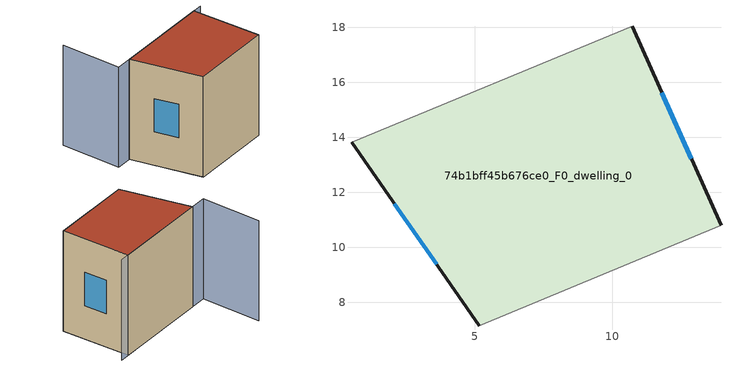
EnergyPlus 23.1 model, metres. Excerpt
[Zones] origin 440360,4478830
74b1bff45b676ce0_F0_dwelling_0
 floor ground (EU_floor_Construction): 13.95,10.8 10.72,18.03 0.52,13.81 5.17,7.15 z0
 wall outside (EU_wall_Construction): 5.17,7.15 0.52,13.81 / 10.72,18.03 13.95,10.8 z0:12
 wall adiabatic (EU_wall_Construction): 0.52,13.81 10.72,18.03 / 13.95,10.8 5.17,7.15 z0:12
 window (EU_Window_Construction): 3.62,9.38 2.08,11.58 / 11.8,15.61 12.87,13.21 z4.01:7.99
 roof outside (EU_roof_Construction): 10.72,18.03 13.95,10.8 5.17,7.15 0.52,13.81 z12
shading: 11.73,18.42 -1.17,13.12 / -1.17,13.12 -3.78,19.49 z0:12
[Building]
EU S2 Campaign: North Axis=0; Terrain=City; Solar Distribution=FullExterior
[Site:Location]
Madrid: Latitude=40.5; Longitude=-3.5; Time Zone=1; Elevation=609
[SizingPeriod:WeatherFileDays]
AnnualSizingPeriod: Begin Month=1; Begin Day of Month=1; End Month=12; End Day of Month=31; Day of Week for Start Day=Monday; Use Weather File Daylight Saving Period=No; Use Weather File Rain and Snow Indicators=No
[MATERIAL]
EU_InternalMass_Material: Roughness=MediumRough; Thickness=0.1; Conductivity=1; Density=1800; Specific Heat=900; Thermal Absorptance=0.9; Solar Absorptance=0.7; Visible Absorptance=0.7
[MATERIAL:NOMASS] Roughness=MediumRough; Thermal Absorptance=0.9; Solar Absorptance=0.7; Visible Absorptance=0.7
Name | Thermal Resistance
EU_wall_NoMass | 0.459673
EU_roof_NoMass | 0.495815
EU_floor_NoMass | 0.788942
[WINDOWMATERIAL:SIMPLEGLAZINGSYSTEM]
EU_Window_SimpleGlazing: UFactor=4.26103; Solar Heat Gain Coefficient=0.85; Visible Transmittance=0.85
[CONSTRUCTION]
EU_wall_Construction: EU_wall_NoMass
EU_roof_Construction: EU_roof_NoMass
EU_floor_Construction: EU_floor_NoMass
EU_InternalMass_Construction: EU_InternalMass_Material
EU_Window_Construction: EU_Window_SimpleGlazing
[ZONE]
74b1bff45b676ce0_F0_dwelling_0: Type=1; Multiplier=1; Ceiling Height=autocalculate; Volume=977.191; Floor Area=autocalculate; Part of Total Floor Area=Yes
[INTERNALMASS]
74b1bff45b676ce0_F0_dwelling_0_EU_InternalMass: Construction=EU_InternalMass_Construction; Zone or ZoneList=74b1bff45b676ce0_F0_dwelling_0; Surface Area=81.4324
[OTHEREQUIPMENT]
EU_Step8_InternalGain_74b1bff45b676ce0_F0_dwelling_0_f000: Fuel Type=Electricity; Zone or ZoneList or Space or SpaceList=74b1bff45b676ce0_F0_dwelling_0; Schedule=EU_Step8_GainSchedule_74b1bff45b676ce0_F0_dwelling_0_f000; Design Level Calculation Method=Watts/Area; Power per Zone Floor Area=1; Fraction Latent=0; Fraction Radiant=0; Fraction Lost=0; Carbon Dioxide Generation Rate=0; EndUse Subcategory=EU_Step8_InternalGains
[ZONEVENTILATION:DESIGNFLOWRATE]
EU_ConstantAir_74b1bff45b676ce0_F0_dwelling_0: Zone or ZoneList or Space or SpaceList=74b1bff45b676ce0_F0_dwelling_0; Schedule=EU_AlwaysOn; Design Flow Rate Calculation Method=AirChanges/Hour; Air Changes per Hour=0.719161; Ventilation Type=Natural; Fan Pressure Rise=0; Fan Total Efficiency=1; Constant Term Coefficient=1; Temperature Term Coefficient=0; Velocity Term Coefficient=0; Velocity Squared Term Coefficient=0; Minimum Indoor Temperature=-100; Maximum Indoor Temperature=100; Delta Temperature=-100; Minimum Outdoor Temperature=-100; Maximum Outdoor Temperature=100; Maximum Wind Speed=40
[HVACTEMPLATE:THERMOSTAT]
EU_HeatOnly_74b1bff45b676ce0_F0_dwelling_0: Constant Heating Setpoint=20; Constant Cooling Setpoint=50
[HVACTEMPLATE:ZONE:IDEALLOADSAIRSYSTEM]
74b1bff45b676ce0_F0_dwelling_0: Template Thermostat=EU_HeatOnly_74b1bff45b676ce0_F0_dwelling_0; System Availability Schedule=EU_AlwaysOn; Maximum Heating Supply Air Temperature=50; Minimum Cooling Supply Air Temperature=13; Maximum Heating Supply Air Humidity Ratio=0.0156; Minimum Cooling Supply Air Humidity Ratio=0.0077; Heating Limit=NoLimit; Cooling Limit=NoLimit; Heating Availability Schedule=EU_AlwaysOn; Cooling Availability Schedule=EU_CoolingOff; Dehumidification Control Type=ConstantSensibleHeatRatio; Cooling Sensible Heat Ratio=0.7; Dehumidification Setpoint=60; Humidification Control Type=None; Humidification Setpoint=30; Outdoor Air Method=None; Outdoor Air Flow Rate per Person=0.00944; Outdoor Air Flow Rate per Zone Floor Area=0; Outdoor Air Flow Rate per Zone=0; Demand Controlled Ventilation Type=None; Outdoor Air Economizer Type=NoEconomizer; Heat Recovery Type=None; Sensible Heat Recovery Effectiveness=0.7; Latent Heat Recovery Effectiveness=0.65
[SIZING:ZONE]
74b1bff45b676ce0_F0_dwelling_0: Zone Cooling Design Supply Air Temperature Input Method=SupplyAirTemperature; Zone Cooling Design Supply Air Temperature=13; Zone Heating Design Supply Air Temperature Input Method=SupplyAirTemperature; Zone Heating Design Supply Air Temperature=50; Zone Cooling Design Supply Air Humidity Ratio=0.008; Zone Heating Design Supply Air Humidity Ratio=0.008; Cooling Design Air Flow Method=DesignDay; Cooling Design Air Flow Rate=0; Cooling Minimum Air Flow per Zone Floor Area=0.000762; Cooling Minimum Air Flow=0; Cooling Minimum Air Flow Fraction=0.2; Heating Design Air Flow Method=DesignDay; Heating Design Air Flow Rate=0; Heating Maximum Air Flow per Zone Floor Area=0.002032; Heating Maximum Air Flow=0.141576; Heating Maximum Air Flow Fraction=0.3; Account for Dedicated Outdoor Air System=No; Dedicated Outdoor Air System Control Strategy=NeutralSupplyAir; Dedicated Outdoor Air Low Setpoint Temperature for Design=autosize; Dedicated Outdoor Air High Setpoint Temperature for Design=autosize; Zone Load Sizing Method=Sensible Load Only No Latent Load; Zone Latent Cooling Design Supply Air Humidity Ratio Input Method=HumidityRatioDifference; Zone Cooling Design Supply Air Humidity Ratio Difference=0.005; Zone Latent Heating Design Supply Air Humidity Ratio Input Method=HumidityRatioDifference; Zone Humidification Design Supply Air Humidity Ratio Difference=0.005
[SCHEDULE:CONSTANT]
Name | Hourly Value
EU_AlwaysOn | 1
EU_CoolingOff | 0
[SCHEDULE:FILE]
EU_Step8_GainSchedule_74b1bff45b676ce0_F0_dwelling_0_f000: File=../../schedules/74b1bff45b676ce0/74b1bff45b676ce0_F0_dwelling_0_f000_gain.csv; Column Number=1; Rows to Skip at Top=0; Number of Hours of Data=8760; Column Separator=Comma; Interpolate to Timestep=No; Minutes per Item=60; Adjust Schedule for Daylight Savings=Yes
